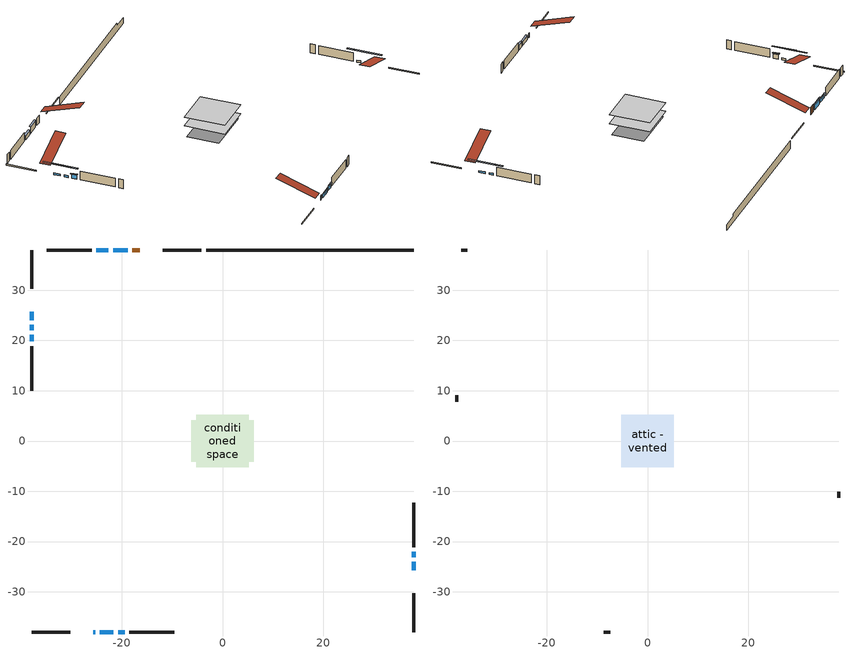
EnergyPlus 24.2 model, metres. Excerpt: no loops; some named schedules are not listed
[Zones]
conditioned space
 floor adiabatic (AdiabaticFloorConstruction): -5.18,-5.18 -5.18,5.18 5.18,5.18 5.18,-5.18 z0.46
 floor foundation (Slab1 construction): -6.21,-4.1 -6.21,4.1 6.21,4.1 6.21,-4.1 z-1.77
 wall outside (RimJoist1 construction): -4.19,37.99 -11.93,37.99 / -37.99,-37.99 -30.25,-37.99 / -37.99,37.99 -37.99,30.25 / 37.99,-37.99 37.99,-30.25 z0.46:0.76
 wall outside (AdiabaticWallConstruction 1): -16.44,37.99 -17.92,37.99 z0.46:2.49
 wall outside (AdiabaticWallConstruction): -25.74,-37.99 -25.32,-37.99 z0.46:1.68; 37.99,-25.74 37.99,-24.01 / 37.99,-23.08 37.99,-22.06 / -37.99,25.74 -37.99,24.01 / -37.99,23.08 -37.99,22.06 z0.46:0.97; -18.84,37.99 -21.76,37.99 z0.46:2.14; -22.69,37.99 -25.08,37.99 z0.46:1.48; -24.4,-37.99 -21.7,-37.99 z0.46:1.4; -20.78,-37.99 -19.43,-37.99 / -37.99,21.14 -37.99,19.82 z0.46:1.63
 wall outside (Wall1 construction): -26.01,37.99 -34.9,37.99 / -18.5,-37.99 -9.6,-37.99 / -37.99,18.89 -37.99,9.99 / 37.99,-21.14 37.99,-12.24 z0.46:2.9
 wall foundation (FoundationWall1 construction): -3.26,37.99,-1.77 -3.26,37.99,0.46 33.86,37.99,0.46 33.86,37.99,-0.22 37.99,37.99,-0.22 37.99,37.99,-1.77
 window (WindowConstruction 5): -25.74,-37.99 -25.33,-37.99 z0.46:1.68
 window (WindowConstruction 6): 37.99,-25.74 37.99,-24.01 z0.46:0.97
 window (WindowConstruction 7): 37.99,-23.08 37.99,-22.07 z0.46:0.97
 window (WindowConstruction 8): -37.99,25.74 -37.99,24.01 z0.46:0.97
 window (WindowConstruction 9): -37.99,23.08 -37.99,22.07 z0.46:0.97
 window (WindowConstruction): -18.84,37.99 -21.76,37.99 z0.46:2.14
 window (WindowConstruction 1): -22.69,37.99 -25.08,37.99 z0.46:1.47
 window (WindowConstruction 2): -24.4,-37.99 -21.7,-37.99 z0.46:1.4
 window (WindowConstruction 3): -20.77,-37.99 -19.43,-37.99 z0.46:1.63
 window (WindowConstruction 4): -37.99,21.14 -37.99,19.82 z0.46:1.63
 door (Door): -16.44,37.99 -17.91,37.99 z0.46:2.49
 ceiling adiabatic (AdiabaticFloorConstruction): 5.18,-5.18 5.18,5.18 -5.18,5.18 -5.18,-5.18 z0.46
attic - vented
 floor to conditioned space (Floor1 construction Reversed): -5.18,-5.18 -5.18,5.18 5.18,5.18 5.18,-5.18 z2.9
 wall outside (Wall2 construction): -35.83,37.99 -37.06,37.99 / -8.68,-37.99 -7.45,-37.99 / -37.99,9.07 -37.99,7.84 / 37.99,-11.31 37.99,-10.09 z0.46:2.9
 roof outside (Roof1 construction): -15.51,37.99,2.9 -15.51,27.9,6.26 -12.86,27.9,6.26 -12.86,37.99,2.9; -26.67,-37.99,2.9 -26.67,-27.9,6.26 -29.32,-27.9,6.26 -29.32,-37.99,2.9; -37.99,26.67,2.9 -27.9,26.67,6.26 -27.9,29.32,6.26 -37.99,29.32,2.9; 37.99,-26.67,2.9 27.9,-26.67,6.26 27.9,-29.32,6.26 37.99,-29.32,2.9
shading: 37.99,-21.37 37.99,-28.38 38.4,-28.38 38.4,-21.37 z3.61; 37.99,-19.43 37.99,-25.72 38.4,-25.72 38.4,-19.43 z3.61; -37.99,21.37 -37.99,28.38 -38.4,28.38 -38.4,21.37 z3.61; -37.99,19.43 -37.99,25.72 -38.4,25.72 -38.4,19.43 z3.61; -21.96,37.99 -18.64,37.99 -18.64,38.4 -21.96,38.4 z2.34; -25.28,37.99 -22.49,37.99 -22.49,38.4 -25.28,38.4 z1.68; -21.5,-37.99 -24.6,-37.99 -24.6,-38.4 -21.5,-38.4 z1.6; -19.23,-37.99 -20.98,-37.99 -20.98,-38.4 -19.23,-38.4 z1.83; -37.99,19.62 -37.99,21.34 -38.4,21.34 -38.4,19.62 z1.83
[Building]
Building 1: Terrain=Suburbs
[Site:Location]
Ottawa Intl AP_ON: Latitude {deg}=45.32; Longitude {deg}=-75.67; Time Zone {hr}=-5; Elevation {m}=115; Keep Site Location Information=Yes
[Site:GroundTemperature:Shallow]
1.18808, -1.19398, -1.38475, -0.254337, 4.28362, 8.80044, 12.7163, 15.1969, 15.4076, 13.3901, 9.57408, 5.19582
[Site:WaterMainsTemperature]
Calculation Method=Schedule; Temperature Schedule=mains temperature schedule
[Material] Roughness=Rough; Thermal Absorptance=0.9
Name | Thickness {m} | Conductivity {W/m-K} | Density {kg/m3} | Specific Heat {J/kg-K} | Solar Absorptance | Visible Absorptance
asphalt or fiberglass shingles | 0.00635 | 0.162714 | 1121.4 | 1465.45 | 0.4 | 0.4
ceiling stud and cavity | 0.1397 | 0.0759208 | 65.682 | 1177.47 | 0.7 | 0.7
concrete 4.0 in. | 0.1016 | 1.803125 | 2242.8 | 837.4 | 0.7 | 0.7
concrete 8.0 in. | 0.2032 | 1.803125 | 2242.8 | 837.4 | 0.7 | 0.7
door material | 0.04445 | 0.053851 | 512.64 | 1214.23 | 0.7 | 0.7
exterior vertical ins | 0.0492593 | 0.029427 | 32.04 | 1214.23 | 0.7 | 0.7
floor covering | 0.0127 | 0.0433444 | 54.468 | 1339.84 | 0.6 | 0.6
floor rigid ins; wall rigid ins | 0.512978 | 0.029427 | 32.04 | 1214.23 | 0.7 | 0.7
floor stud and cavity | 0.1397 | 1.75129 | 37.0049 | 1207.88 | 0.7 | 0.7
furniture material conditioned space 1 | 0.1524 | 0.115458 | 640.8 | 1214.23 | 0.6 | 0.6
gypsum board | 0.0127 | 0.160291 | 801 | 837.4 | 0.6 | 0.6
gypsum board 1 | 0.0127 | 0.160291 | 801 | 837.4 | 0.7 | 0.7
osb sheathing 0.5 in. | 0.0127 | 0.115458 | 512.64 | 1214.23 | 0.7 | 0.7
osb sheathing 0.75 in. | 0.01905 | 0.115458 | 512.64 | 1214.23 | 0.7 | 0.7
osb sheathing 2.0 in. | 0.0508 | 0.115458 | 512.64 | 1214.23 | 0.7 | 0.7
rim joist stud and cavity | 0.0508 | 0.0296634 | 125.044 | 1163.47 | 0.6 | 0.6
wall stud and cavity | 0.1397 | 0.0935595 | 139.0536 | 1170.24 | 0.7 | 0.7
wall stud and cavity 1 | 0.0889 | 6.9971 | 50.32683 | 1063.81 | 0.6 | 0.6
wall stud and cavity 2 | 0.0889 | 0.380278 | 52.3479 | 1209.89 | 0.7 | 0.7
wall stud and cavity 3 | 0.0889 | 0.391764 | 83.0341 | 1211.67 | 0.7 | 0.7
wood siding | 0.0254 | 0.102417 | 544.68 | 1172.36 | 0.4 | 0.4
wood siding 1 | 0.00254 | 0.102417 | 544.68 | 1172.36 | 0.4 | 0.4
wood siding 2; wood siding 3; wood siding 4 | 0.0254 | 0.102417 | 544.68 | 1172.36 | 0.7 | 0.7
[WindowMaterial:SimpleGlazingSystem]
Name | U-Factor {W/m2-K} | Solar Heat Gain Coefficient
WindowMaterial | 2.87647 | 0.71
WindowMaterial 1 | 2.93098 | 0.66
WindowMaterial 2 | 2.91792 | 0.67
WindowMaterial 3 | 2.918492 | 0.67
WindowMaterial 4 | 3.026374 | 0.54
WindowMaterial 5 | 2.99742 | 0.59
WindowMaterial 6 | 2.992306 | 0.59
[Construction]
AdiabaticFloorConstruction: floor stud and cavity, floor rigid ins, osb sheathing 0.75 in., floor covering
AdiabaticWallConstruction: wood siding 3, wall rigid ins, wall stud and cavity 2, gypsum board
AdiabaticWallConstruction 1: wood siding 4, wall rigid ins, wall stud and cavity 2, gypsum board
Door: door material
Floor1 construction Reversed: gypsum board, ceiling stud and cavity
FoundationWall1 construction: concrete 8.0 in., gypsum board 1
furniture construction conditioned space 1: furniture material conditioned space 1
PartitionWallConstruction: gypsum board, wall stud and cavity 3, gypsum board
RimJoist1 construction: wood siding 2, osb sheathing 2.0 in., rim joist stud and cavity
Roof1 construction: asphalt or fiberglass shingles
Slab1 construction: concrete 4.0 in.
Wall1 construction: wood siding, osb sheathing 0.5 in., wall stud and cavity, gypsum board
Wall2 construction: wood siding 1, wall stud and cavity 1
WindowConstruction: WindowMaterial
WindowConstruction 1; WindowConstruction 2: WindowMaterial 1
WindowConstruction 3: WindowMaterial 2
WindowConstruction 4: WindowMaterial 3
WindowConstruction 5: WindowMaterial 4
WindowConstruction 6; WindowConstruction 8: WindowMaterial 5
WindowConstruction 7; WindowConstruction 9: WindowMaterial 6
[Zone] Multiplier=1; Part of Total Floor Area=Yes
Name | Volume {m3}
attic - vented | 58.5226
conditioned space | 511.7
[Space]
Name | Zone | Volume {m3}
attic - vented 1 | attic - vented | 58.5226
conditioned space 1 | conditioned space | 511.7
[ZoneInfiltration:EffectiveLeakageArea]
infil attic - vented 1: Zone or Space=attic - vented 1; Schedule=Always On Discrete; Effective Air Leakage Area {cm2}=4514.95; Stack Coefficient=0.000403349; Wind Coefficient=1.35694e-05
[ZoneMixing]
whole house fan mix: Zone or Space=attic - vented; Schedule=Always On Continuous; Design Flow Rate Calculation Method=Flow/Zone; Design Flow Rate {m3/s}=0; Source Zone or Space=conditioned space
[SurfaceProperty:ExposedFoundationPerimeter]
Slab1: Exposed Perimeter Calculation Method=TotalExposedPerimeter; Total Exposed Perimeter {m}=41.251
[InternalMass] Zone or ZoneList=conditioned space; Space or SpaceList=conditioned space 1
Name | Construction | Surface Area {m2}
furniture mass conditioned space 1 | furniture construction conditioned space 1 | 83.648
partition wall mass | PartitionWallConstruction | 209.12
[Lights]
interior lighting: Zone or ZoneList or Space or SpaceList=conditioned space 1; Schedule=interior lighting schedule; Design Level Calculation Method=LightingLevel; Lighting Level {W}=343.2; Return Air Fraction=0; Fraction Radiant=0.6; Fraction Visible=0.2; Fraction Replaceable=1
[People]
occupants: Zone or ZoneList or Space or SpaceList=conditioned space 1; Number of People Schedule=occupants schedule; Number of People Calculation Method=People; Number of People=3; Fraction Radiant=0.314171; Sensible Heat Fraction=0.56303; Activity Level Schedule=occupants activity schedule; Carbon Dioxide Generation Rate {m3/s-W}=0; Enable ASHRAE 55 Comfort Warnings=No; Mean Radiant Temperature Calculation Type=EnclosureAveraged
[ElectricEquipment] Zone or ZoneList or Space or SpaceList=conditioned space 1; Design Level Calculation Method=EquipmentLevel
Name | Schedule | Design Level {W} | Fraction Latent | Fraction Radiant | Fraction Lost
clothes dryer | clothes dryer schedule | 140.772 | 0.015 | 0.081 | 0.85
clothes washer | clothes washer schedule | 32.1985 | 0.03 | 0.162 | 0.7
cooking range | cooking range schedule | 215.147 | 0.08 | 0.432 | 0.2
dishwasher | dishwasher schedule | 66.8632 | 0.3 | 0.18 | 0.4
fridge | fridge schedule | 72.9452 | 0 | 0.6 | 0
mech vent bath fan 0 | mech vent bath fan 0 schedule | 43 | 0 | 0 | 1
mech vent house fan | mech vent house fan schedule | 0 | 0 | 0 | 1
mech vent house fan cfis | mech vent house fan cfis schedule | 0 | 0 | 0 | 0
misc plug loads | misc plug loads schedule | 494.7 | 0.045 | 0.513 | 0.1
whole house fan | Always On Discrete | 0 | 0 | 0 | 1
[OtherEquipment] Zone or ZoneList or Space or SpaceList=conditioned space 1; Design Level Calculation Method=EquipmentLevel
Name | Fuel Type | Schedule | Design Level {W} | Fraction Latent | Fraction Radiant | Fraction Lost
clothes dryer 1 | Electricity | clothes dryer schedule | 0 | 0.015 | 0.081 | 0.85
cooking range 1 | Electricity | cooking range schedule | 0 | 0.08 | 0.432 | 0.2
general water use latent | None | general water use schedule | 62.594 | 1 | 0 | 0
general water use sensible | None | general water use schedule | -61.6891 | 0 | 0.6 | 0
mech vent house fan latent load | None | Always On Discrete | 0 | 1 | 0 | 0
mech vent house fan sensible load | None | Always On Discrete | 0 | 0 | 0 | 0
water heater energy adjustment1 | Electricity | Always On Discrete | 0.01 | 0 | 0 | 1
[ZoneInfiltration:DesignFlowRate] Zone or ZoneList or Space or SpaceList=conditioned space 1; Schedule=Always On Discrete; Design Flow Rate Calculation Method=Flow/Zone; Design Flow Rate {m3/s}=0
infil flow; natural vent flow; whole house fan flow
[ZoneControl:Thermostat]
conditioned space Thermostat: Zone or ZoneList=conditioned space; Control Type Schedule=conditioned space Thermostat Schedule; Control 1=conditioned space temperature setpoint; Temperature Difference Between Cutout And Setpoint {deltaC}=0
[ZoneHVAC:Baseboard:Convective:Electric]
electric baseboard: Availability Schedule=Always On Discrete; Heating Design Capacity {W}=10164; Efficiency=1
[AirLoopHVAC:UnitarySystem]
unit heater unitary system: Control Type=Load; Controlling Zone or Thermostat Location=conditioned space; Dehumidification Control Type=None; Availability Schedule=Always On Discrete; Supply Fan=unit heater supply fan; Fan Placement=BlowThrough; Supply Air Fan Operating Mode Schedule=unit heater auto fan schedule; Heating Coil=unit heater htg coil; DX Heating Coil Sizing Ratio=1; Use DOAS DX Cooling Coil=No; Minimum Supply Air Temperature {C}=2; Latent Load Control=SensibleOnlyLoadControl; Cooling Supply Air Flow Rate Method=None; Heating Supply Air Flow Rate Method=SupplyAirFlowRate; Heating Supply Air Flow Rate {m3/s}=0.00141584; No Load Supply Air Flow Rate Method=SupplyAirFlowRate; No Load Supply Air Flow Rate {m3/s}=0; No Load Supply Air Flow Rate Control Set To Low Speed=Yes; Maximum Supply Air Temperature {C}=48.8889; Maximum Outdoor Dry-Bulb Temperature for Supplemental Heater Operation {C}=21; Ancillary On-Cycle Electric Power {W}=0; Ancillary Off-Cycle Electric Power {W}=0
[Fan:SystemModel]
unit heater supply fan: Availability Schedule=Always On Discrete; Design Maximum Air Flow Rate {m3/s}=0.00141584; Speed Control Method=Discrete; Electric Power Minimum Flow Rate Fraction=0.2; Design Pressure Rise {Pa}=500; Motor Efficiency=1; Motor In Air Stream Fraction=1; Design Electric Power Consumption {W}=Autosize; Design Power Sizing Method=PowerPerFlow; Electric Power Per Unit Flow Rate {W/(m3/s)}=1e-06; Electric Power Per Unit Flow Rate Per Unit Pressure {W/((m3/s)-Pa)}=1.66667; Fan Total Efficiency=0.7; Motor Loss Radiative Fraction=0; Number of Speeds=1; Speed Flow Fraction 1=1; Speed Electric Power Fraction 1=1
[Coil:Heating:Fuel]
unit heater htg coil: Availability Schedule=Always On Discrete; Fuel Type=Propane; Burner Efficiency=0.3; Nominal Capacity {W}=0.293071; On Cycle Parasitic Electric Load {W}=0; Off Cycle Parasitic Fuel Load {W}=0
[Zone equipment]
conditioned space: electric baseboard, unit heater unitary system
[Foundation:Kiva]
Foundation Kiva 1: Initial Indoor Air Temperature {C}=18; Wall Height Above Grade {m}=0.460004; Wall Depth Below Slab {m}=0.2032; Custom Block Material Name 1=exterior vertical ins; Custom Block Depth 1 {m}=2.23001; Custom Block X Position 1 {m}=0.2159; Custom Block Z Position 1 {m}=0
[Foundation:Kiva:Settings]
Soil Conductivity {W/m-K}=0.849921; Soil Density {kg/m3}=1842.3; Soil Specific Heat {J/kg-K}=418.7; Ground Solar Absorptivity=0.9; Ground Thermal Absorptivity=0.9; Ground Surface Roughness {m}=0.03; Far-Field Width {m}=40; Deep-Ground Boundary Condition=ZeroFlux; Deep-Ground Depth {m}=40; Minimum Cell Dimension {m}=0.2; Maximum Cell Growth Coefficient=3; Simulation Timestep=Timestep
[Exterior:Lights]
exterior lighting: Schedule=exterior lighting schedule; Design Level {W}=75.6
[EnergyManagementSystem:GlobalVariable]
infil_program_Qfan
infil_program_Qinf
natural_vent_program_Qnv
natural_vent_program_Qwhf
[EnergyManagementSystem:Sensor]
Name | Output:Variable or Output:Meter Index Key | Output:Variable or Output:Meter
airflow_gain | infil flow | Infiltration Sensible Heat Gain Energy
airflow_gain_1 | natural vent flow | Infiltration Sensible Heat Gain Energy
airflow_gain_2 | whole house fan flow | Infiltration Sensible Heat Gain Energy
airflow_loss | infil flow | Infiltration Sensible Heat Loss Energy
airflow_loss_1 | natural vent flow | Infiltration Sensible Heat Loss Energy
airflow_loss_2 | whole house fan flow | Infiltration Sensible Heat Loss Energy
clg_load_cond |  | Cooling:EnergyTransfer:Zone:CONDITIONED SPACE
clg_sp_s; clg_sp_s_1 | cooling setpoint | Schedule Value
clothes_dryer_exhaust_0_sch_s | clothes dryer exhaust 0 schedule | Schedule Value
conditioned_space_clg_unmet_s | conditioned space | Zone Cooling Setpoint Not Met Time
conditioned_space_htg_unmet_s | conditioned space | Zone Heating Setpoint Not Met Time
cool_season | cooling season schedule | Schedule Value
fridge_tin_s | conditioned space | Zone Mean Air Temperature
htg_load_cond |  | Heating:EnergyTransfer:Zone:CONDITIONED SPACE
htg_sp_s; htg_sp_s_1 | heating setpoint | Schedule Value
ig_ee_conv | clothes dryer | Electric Equipment Convective Heating Energy
ig_ee_conv_2 | cooking range | Electric Equipment Convective Heating Energy
ig_ee_conv_4 | fridge | Electric Equipment Convective Heating Energy
ig_ee_conv_5 | misc plug loads | Electric Equipment Convective Heating Energy
ig_ee_conv_6 | whole house fan | Electric Equipment Convective Heating Energy
ig_ee_rad | clothes dryer | Electric Equipment Radiant Heating Energy
ig_ee_rad_2 | cooking range | Electric Equipment Radiant Heating Energy
ig_ee_rad_4 | fridge | Electric Equipment Radiant Heating Energy
ig_ee_rad_5 | misc plug loads | Electric Equipment Radiant Heating Energy
ig_ee_rad_6 | whole house fan | Electric Equipment Radiant Heating Energy
ig_lgt_conv | interior lighting | Lights Convective Heating Energy
ig_lgt_rad | interior lighting | Lights Radiant Heating Energy
ig_lgt_vis | interior lighting | Lights Visible Radiation Heating Energy
ig_oe_conv | clothes dryer 1 | Other Equipment Convective Heating Energy
ig_oe_conv_1 | cooking range 1 | Other Equipment Convective Heating Energy
ig_oe_conv_2 | general water use latent | Other Equipment Convective Heating Energy
ig_oe_conv_3 | general water use sensible | Other Equipment Convective Heating Energy
ig_oe_conv_4 | water heater energy adjustment1 | Other Equipment Convective Heating Energy
ig_oe_rad | clothes dryer 1 | Other Equipment Radiant Heating Energy
ig_oe_rad_1 | cooking range 1 | Other Equipment Radiant Heating Energy
ig_oe_rad_2 | general water use latent | Other Equipment Radiant Heating Energy
ig_oe_rad_3 | general water use sensible | Other Equipment Radiant Heating Energy
ig_oe_rad_4 | water heater energy adjustment1 | Other Equipment Radiant Heating Energy
ig_ppl_conv | occupants | People Convective Heating Energy
ig_ppl_rad | occupants | People Radiant Heating Energy
im_conv | furniture mass conditioned space 1 | Surface Inside Face Convection Heat Gain Energy
im_conv_1 | partition wall mass | Surface Inside Face Convection Heat Gain Energy
im_ig | furniture mass conditioned space 1 | Surface Inside Face Internal Gains Radiation Heat Gain Energy
im_ig_1 | partition wall mass | Surface Inside Face Internal Gains Radiation Heat Gain Energy
im_lgt | furniture mass conditioned space 1 | Surface Inside Face Lights Radiation Heat Gain Energy
im_lgt_1 | partition wall mass | Surface Inside Face Lights Radiation Heat Gain Energy
im_sol | furniture mass conditioned space 1 | Surface Inside Face Solar Radiation Heat Gain Energy
im_sol_1 | partition wall mass | Surface Inside Face Solar Radiation Heat Gain Energy
im_surf | furniture mass conditioned space 1 | Surface Inside Face Net Surface Thermal Radiation Heat Gain Energy
im_surf_1 | partition wall mass | Surface Inside Face Net Surface Thermal Radiation Heat Gain Energy
mech_vent_bath_fan_0_sch_s | mech vent bath fan 0 schedule | Schedule Value
mv_conv | mech vent bath fan 0 | Electric Equipment Convective Heating Energy
mv_conv_1 | mech vent house fan | Electric Equipment Convective Heating Energy
mv_conv_2 | mech vent house fan cfis | Electric Equipment Convective Heating Energy
mv_conv_3 | mech vent house fan latent load | Other Equipment Convective Heating Energy
mv_conv_4 | mech vent house fan sensible load | Other Equipment Convective Heating Energy
mv_rad | mech vent bath fan 0 | Electric Equipment Radiant Heating Energy
mv_rad_1 | mech vent house fan | Electric Equipment Radiant Heating Energy
mv_rad_2 | mech vent house fan cfis | Electric Equipment Radiant Heating Energy
mv_rad_3 | mech vent house fan latent load | Other Equipment Radiant Heating Energy
mv_rad_4 | mech vent house fan sensible load | Other Equipment Radiant Heating Energy
natural_vent_s | natural vent schedule | Schedule Value
out_pb_s |  | Site Outdoor Air Barometric Pressure
out_wt_s |  | Site Outdoor Air Humidity Ratio
site_vw_s |  | Site Wind Speed
ss_back_out | Window1 | Surface Window Shortwave from Zone Back Out Window Heat Transfer Rate
ss_back_out_1 | Window10 | Surface Window Shortwave from Zone Back Out Window Heat Transfer Rate
ss_back_out_2 | Window12 | Surface Window Shortwave from Zone Back Out Window Heat Transfer Rate
ss_back_out_3 | Window13 | Surface Window Shortwave from Zone Back Out Window Heat Transfer Rate
ss_back_out_4 | Window15 | Surface Window Shortwave from Zone Back Out Window Heat Transfer Rate
ss_back_out_5 | Window3 | Surface Window Shortwave from Zone Back Out Window Heat Transfer Rate
ss_back_out_6 | Window4 | Surface Window Shortwave from Zone Back Out Window Heat Transfer Rate
ss_back_out_7 | Window6 | Surface Window Shortwave from Zone Back Out Window Heat Transfer Rate
ss_back_out_8 | Window8 | Surface Window Shortwave from Zone Back Out Window Heat Transfer Rate
ss_back_out_9 | Window9 | Surface Window Shortwave from Zone Back Out Window Heat Transfer Rate
ss_conv | Door1 | Surface Inside Face Convection Heat Gain Energy
ss_conv_1 | Window1 | Surface Inside Face Convection Heat Gain Energy
ss_conv_10 | Window9 | Surface Inside Face Convection Heat Gain Energy
ss_conv_2 | Window10 | Surface Inside Face Convection Heat Gain Energy
ss_conv_3 | Window12 | Surface Inside Face Convection Heat Gain Energy
ss_conv_4 | Window13 | Surface Inside Face Convection Heat Gain Energy
ss_conv_5 | Window15 | Surface Inside Face Convection Heat Gain Energy
ss_conv_6 | Window3 | Surface Inside Face Convection Heat Gain Energy
ss_conv_7 | Window4 | Surface Inside Face Convection Heat Gain Energy
ss_conv_8 | Window6 | Surface Inside Face Convection Heat Gain Energy
ss_conv_9 | Window8 | Surface Inside Face Convection Heat Gain Energy
ss_ig | Door1 | Surface Inside Face Internal Gains Radiation Heat Gain Energy
ss_ig_1 | Window1 | Surface Inside Face Internal Gains Radiation Heat Gain Energy
ss_ig_10 | Window9 | Surface Inside Face Internal Gains Radiation Heat Gain Energy
ss_ig_2 | Window10 | Surface Inside Face Internal Gains Radiation Heat Gain Energy
ss_ig_3 | Window12 | Surface Inside Face Internal Gains Radiation Heat Gain Energy
ss_ig_4 | Window13 | Surface Inside Face Internal Gains Radiation Heat Gain Energy
ss_ig_5 | Window15 | Surface Inside Face Internal Gains Radiation Heat Gain Energy
ss_ig_6 | Window3 | Surface Inside Face Internal Gains Radiation Heat Gain Energy
ss_ig_7 | Window4 | Surface Inside Face Internal Gains Radiation Heat Gain Energy
ss_ig_8 | Window6 | Surface Inside Face Internal Gains Radiation Heat Gain Energy
ss_ig_9 | Window8 | Surface Inside Face Internal Gains Radiation Heat Gain Energy
ss_lgt | Door1 | Surface Inside Face Lights Radiation Heat Gain Energy
ss_sol | Door1 | Surface Inside Face Solar Radiation Heat Gain Energy
ss_surf | Door1 | Surface Inside Face Net Surface Thermal Radiation Heat Gain Energy
ss_surf_1 | Window1 | Surface Inside Face Net Surface Thermal Radiation Heat Gain Energy
ss_surf_10 | Window9 | Surface Inside Face Net Surface Thermal Radiation Heat Gain Energy
ss_surf_2 | Window10 | Surface Inside Face Net Surface Thermal Radiation Heat Gain Energy
ss_surf_3 | Window12 | Surface Inside Face Net Surface Thermal Radiation Heat Gain Energy
ss_surf_4 | Window13 | Surface Inside Face Net Surface Thermal Radiation Heat Gain Energy
ss_surf_5 | Window15 | Surface Inside Face Net Surface Thermal Radiation Heat Gain Energy
ss_surf_6 | Window3 | Surface Inside Face Net Surface Thermal Radiation Heat Gain Energy
ss_surf_7 | Window4 | Surface Inside Face Net Surface Thermal Radiation Heat Gain Energy
ss_surf_8 | Window6 | Surface Inside Face Net Surface Thermal Radiation Heat Gain Energy
ss_surf_9 | Window8 | Surface Inside Face Net Surface Thermal Radiation Heat Gain Energy
ss_trans_in | Window1 | Surface Window Transmitted Solar Radiation Rate
ss_trans_in_1 | Window10 | Surface Window Transmitted Solar Radiation Rate
ss_trans_in_2 | Window12 | Surface Window Transmitted Solar Radiation Rate
ss_trans_in_3 | Window13 | Surface Window Transmitted Solar Radiation Rate
ss_trans_in_4 | Window15 | Surface Window Transmitted Solar Radiation Rate
ss_trans_in_5 | Window3 | Surface Window Transmitted Solar Radiation Rate
ss_trans_in_6 | Window4 | Surface Window Transmitted Solar Radiation Rate
ss_trans_in_7 | Window6 | Surface Window Transmitted Solar Radiation Rate
ss_trans_in_8 | Window8 | Surface Window Transmitted Solar Radiation Rate
ss_trans_in_9 | Window9 | Surface Window Transmitted Solar Radiation Rate
ss_trans_out | Window1 | Surface Inside Face Initial Transmitted Diffuse Transmitted Out Window Solar Radiation Rate
ss_trans_out_1 | Window10 | Surface Inside Face Initial Transmitted Diffuse Transmitted Out Window Solar Radiation Rate
ss_trans_out_2 | Window12 | Surface Inside Face Initial Transmitted Diffuse Transmitted Out Window Solar Radiation Rate
ss_trans_out_3 | Window13 | Surface Inside Face Initial Transmitted Diffuse Transmitted Out Window Solar Radiation Rate
ss_trans_out_4 | Window15 | Surface Inside Face Initial Transmitted Diffuse Transmitted Out Window Solar Radiation Rate
ss_trans_out_5 | Window3 | Surface Inside Face Initial Transmitted Diffuse Transmitted Out Window Solar Radiation Rate
ss_trans_out_6 | Window4 | Surface Inside Face Initial Transmitted Diffuse Transmitted Out Window Solar Radiation Rate
ss_trans_out_7 | Window6 | Surface Inside Face Initial Transmitted Diffuse Transmitted Out Window Solar Radiation Rate
ss_trans_out_8 | Window8 | Surface Inside Face Initial Transmitted Diffuse Transmitted Out Window Solar Radiation Rate
ss_trans_out_9 | Window9 | Surface Inside Face Initial Transmitted Diffuse Transmitted Out Window Solar Radiation Rate
s_conv | Floor1 | Surface Inside Face Convection Heat Gain Energy
s_conv_1 | FoundationWall1 | Surface Inside Face Convection Heat Gain Energy
s_conv_10 | Wall1:180 | Surface Inside Face Convection Heat Gain Energy
s_conv_11 | Wall1:270 | Surface Inside Face Convection Heat Gain Energy
s_conv_12 | Wall1:90 | Surface Inside Face Convection Heat Gain Energy
s_conv_2 | inferred conditioned ceiling | Surface Inside Face Convection Heat Gain Energy
s_conv_3 | inferred conditioned floor | Surface Inside Face Convection Heat Gain Energy
